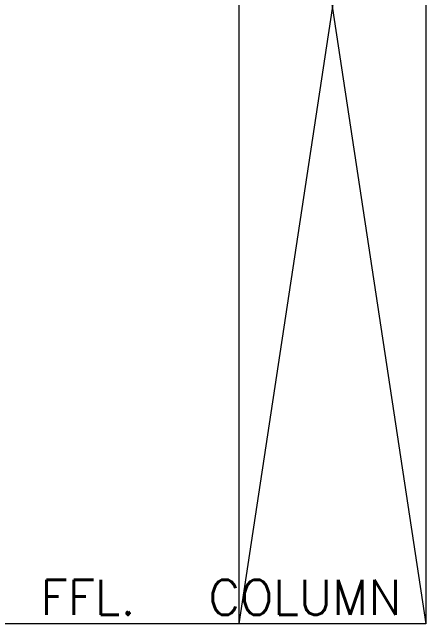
# Model space of a CAD drawing. Extents: x 3552052 to 4102982, y -707811 to -630695.
# Drawn here: x 3666030 to 3667204, y -695629 to -693890 of the extents above; entities that cross this region are included whole.
import ezdxf

# ---------------------------------------------------------------- set-up
doc = ezdxf.new("R2010")
doc.units = 0
doc.header["$LTSCALE"] = 6
doc.header["$MEASUREMENT"] = 0
for name, color, linetype, lineweight in [('COL', 5, 'CONTINUOUS', 0), ('ELE-SOCKET NMBERING', 7, 'CONTINUOUS', 9), ('MEP_HVAC_RA_DUCT', 1, 'CONTINUOUS', 0)]:
    doc.layers.add(name, color=color, linetype=linetype, lineweight=lineweight)
doc.styles.add('Annotation', font='tahoma.ttf')

msp = doc.modelspace()

# ---------------------------------------------------------------- linework, layer by layer
at = {"layer": 'COL', "color": 8}
for p, q in [((3666674.2, -692128.9), (3667204.2, -695628.9)), ((3666674.2, -695628.9), (3667204.2, -692128.9))]:
    msp.add_line(p, q, dxfattribs=at)
msp.add_lwpolyline([(3666674.2, -692128.9), (3667204.2, -692128.9), (3667204.2, -695628.9), (3666674.2, -695628.9)], close=True, dxfattribs=at)
at = {"layer": 'MEP_HVAC_RA_DUCT', "color": 8, "linetype": 'ByBlock'}
msp.add_line((3667204.2, -692128.9), (3667204.2, -695628.9), dxfattribs=at)
msp.add_lwpolyline([(3666824.2, -695628.9), (3660644.2, -695628.9)], dxfattribs=at)

# ---------------------------------------------------------------- texts
at = {"layer": 'ELE-SOCKET NMBERING', "color": 0, "char_height": 100.004, "width": 2358.602, "attachment_point": 1, "style": 'Annotation'}
for s, insert in [('{\\Fromans|c0;FFL.}', (3666110, -695503.9)), ('{\\Fromans|c0;COLUMN}', (3666586.8, -695503.9))]:
    msp.add_mtext(s, dxfattribs=dict(at, insert=insert))

doc.saveas('drawing.dxf')
